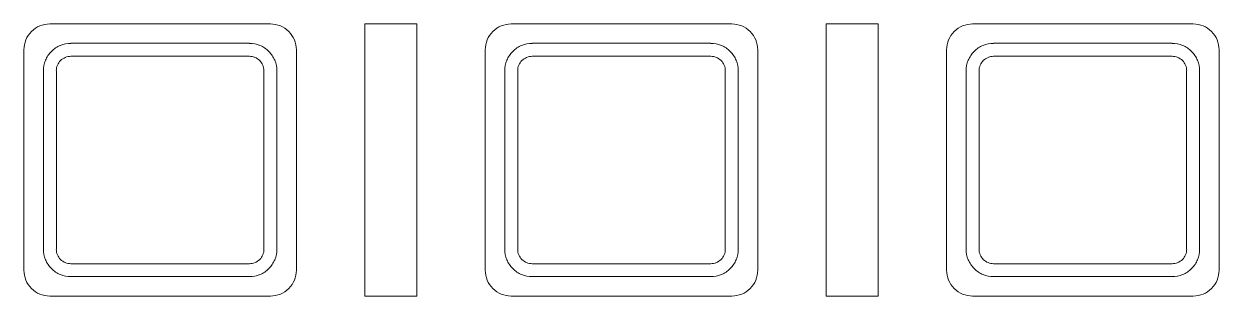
# Model space of a CAD drawing. Header units: millimetres. Extents: x -2196 to -762, y -68 to 126.
# Drawn here: x -883.59 to -837.53, y 88.79 to 99.29 of the extents above; entities that cross this region are included whole.
import ezdxf

# ---------------------------------------------------------------- set-up
doc = ezdxf.new("R2010")
doc.units = ezdxf.units.MM
doc.header["$MEASUREMENT"] = 0
doc.layers.add('Buttons', color=7, linetype='Continuous')
doc.layers.add('Engrave', color=7, linetype='Continuous', plot=False)

msp = doc.modelspace()

# ---------------------------------------------------------------- linework, layer by layer
at = {"layer": 'Buttons', "color": 250, "lineweight": 9}
for points in [[(-870.4526, 88.7945), (-868.4526, 88.7945), (-868.4526, 99.2945), (-870.4526, 99.2945), (-870.4526, 88.7945)], [(-852.6726, 88.7945), (-850.6726, 88.7945), (-850.6726, 99.2945), (-852.6726, 99.2945), (-852.6726, 88.7945)]]:
    msp.add_lwpolyline(points, close=True, dxfattribs=at)
for points in [[(-874.0926, 88.7945), (-874.0926, 88.7945), (-882.5926, 88.7945), (-882.5926, 88.7945), (-882.5926, 88.7945), (-882.8576, 88.7943), (-883.1119, 88.8994), (-883.2994, 89.0867), (-883.2994, 89.0867), (-883.487, 89.274), (-883.5924, 89.5294), (-883.5926, 89.7945), (-883.5926, 89.7945), (-883.5926, 89.7945), (-883.5926, 98.2945), (-883.5926, 98.2945), (-883.5926, 98.2945), (-883.5927, 98.5595), (-883.4876, 98.8138), (-883.3003, 99.0013), (-883.3003, 99.0013), (-883.113, 99.1889), (-882.8576, 99.2943), (-882.5926, 99.2945), (-882.5926, 99.2945), (-882.5926, 99.2945), (-874.0926, 99.2945), (-874.0926, 99.2945), (-874.0926, 99.2945), (-873.8275, 99.2946), (-873.5733, 99.1895), (-873.3857, 99.0022), (-873.3857, 99.0022), (-873.1982, 98.8149), (-873.0927, 98.5595), (-873.0926, 98.2945), (-873.0926, 98.2945), (-873.0926, 98.2945), (-873.0926, 89.7945), (-873.0926, 89.7945), (-873.0926, 89.7945), (-873.0924, 89.5294), (-873.1975, 89.2752), (-873.3848, 89.0876), (-873.3848, 89.0876), (-873.5721, 88.9001), (-873.8275, 88.7946), (-874.0926, 88.7945)], [(-856.3126, 88.7945), (-856.3126, 88.7945), (-864.8126, 88.7945), (-864.8126, 88.7945), (-864.8126, 88.7945), (-865.0776, 88.7943), (-865.3319, 88.8994), (-865.5194, 89.0867), (-865.5194, 89.0867), (-865.707, 89.274), (-865.8124, 89.5294), (-865.8126, 89.7945), (-865.8126, 89.7945), (-865.8126, 89.7945), (-865.8126, 98.2945), (-865.8126, 98.2945), (-865.8126, 98.2945), (-865.8127, 98.5595), (-865.7076, 98.8138), (-865.5203, 99.0013), (-865.5203, 99.0013), (-865.333, 99.1889), (-865.0776, 99.2943), (-864.8126, 99.2945), (-864.8126, 99.2945), (-864.8126, 99.2945), (-856.3126, 99.2945), (-856.3126, 99.2945), (-856.3126, 99.2945), (-856.0475, 99.2946), (-855.7933, 99.1895), (-855.6057, 99.0022), (-855.6057, 99.0022), (-855.4182, 98.8149), (-855.3127, 98.5595), (-855.3126, 98.2945), (-855.3126, 98.2945), (-855.3126, 98.2945), (-855.3126, 89.7945), (-855.3126, 89.7945), (-855.3126, 89.7945), (-855.3124, 89.5294), (-855.4175, 89.2752), (-855.6048, 89.0876), (-855.6048, 89.0876), (-855.7921, 88.9001), (-856.0475, 88.7946), (-856.3126, 88.7945)], [(-838.5326, 88.7945), (-838.5326, 88.7945), (-847.0326, 88.7945), (-847.0326, 88.7945), (-847.0326, 88.7945), (-847.2976, 88.7943), (-847.5519, 88.8994), (-847.7394, 89.0867), (-847.7394, 89.0867), (-847.927, 89.274), (-848.0324, 89.5294), (-848.0326, 89.7945), (-848.0326, 89.7945), (-848.0326, 89.7945), (-848.0326, 98.2945), (-848.0326, 98.2945), (-848.0326, 98.2945), (-848.0327, 98.5595), (-847.9276, 98.8138), (-847.7403, 99.0013), (-847.7403, 99.0013), (-847.553, 99.1889), (-847.2976, 99.2943), (-847.0326, 99.2945), (-847.0326, 99.2945), (-847.0326, 99.2945), (-838.5326, 99.2945), (-838.5326, 99.2945), (-838.5326, 99.2945), (-838.2675, 99.2946), (-838.0133, 99.1895), (-837.8257, 99.0022), (-837.8257, 99.0022), (-837.6382, 98.8149), (-837.5327, 98.5595), (-837.5326, 98.2945), (-837.5326, 98.2945), (-837.5326, 98.2945), (-837.5326, 89.7945), (-837.5326, 89.7945), (-837.5326, 89.7945), (-837.5324, 89.5294), (-837.6375, 89.2752), (-837.8248, 89.0876), (-837.8248, 89.0876), (-838.0121, 88.9001), (-838.2675, 88.7946), (-838.5326, 88.7945)]]:
    msp.add_open_spline(points, degree=3, knots=[0, 0, 0, 0, 0.0769231, 0.0769231, 0.0769231, 0.0769231, 0.1538462, 0.1538462, 0.1538462, 0.1538462, 0.2307692, 0.2307692, 0.2307692, 0.2307692, 0.3076923, 0.3076923, 0.3076923, 0.3076923, 0.3846154, 0.3846154, 0.3846154, 0.3846154, 0.4615385, 0.4615385, 0.4615385, 0.4615385, 0.5384615, 0.5384615, 0.5384615, 0.5384615, 0.6153846, 0.6153846, 0.6153846, 0.6153846, 0.6923077, 0.6923077, 0.6923077, 0.6923077, 0.7692308, 0.7692308, 0.7692308, 0.7692308, 0.8461538, 0.8461538, 0.8461538, 0.8461538, 1, 1, 1, 1], dxfattribs=at)
at = {"layer": 'Engrave', "color": 240, "lineweight": 9}
for points in [[(-874.9023, 89.5446), (-874.9023, 89.5446), (-881.783, 89.5446), (-881.783, 89.5446), (-881.783, 89.5446), (-881.783, 89.5446), (-881.783, 89.5456), (-881.783, 89.5456), (-881.783, 89.5456), (-881.9233, 89.5455), (-882.0608, 89.5731), (-882.1873, 89.6254), (-882.1873, 89.6254), (-882.315, 89.6781), (-882.4322, 89.7556), (-882.531, 89.8543), (-882.531, 89.8543), (-882.6309, 89.954), (-882.7086, 90.0713), (-882.7612, 90.1981), (-882.7612, 90.1981), (-882.7612, 90.1981), (-882.7612, 90.1991), (-882.7612, 90.1991), (-882.7612, 90.1991), (-882.8136, 90.3258), (-882.8414, 90.4635), (-882.8415, 90.6041), (-882.8415, 90.6041), (-882.8415, 90.6041), (-882.8425, 90.6041), (-882.8425, 90.6041), (-882.8425, 90.6041), (-882.8425, 90.6041), (-882.8425, 97.4848), (-882.8425, 97.4848), (-882.8425, 97.4848), (-882.8425, 97.4848), (-882.8415, 97.4848), (-882.8415, 97.4848), (-882.8415, 97.4848), (-882.8416, 97.6252), (-882.8139, 97.7626), (-882.7616, 97.8892), (-882.7616, 97.8892), (-882.7089, 98.0169), (-882.6314, 98.1341), (-882.5327, 98.2329), (-882.5327, 98.2329), (-882.433, 98.3328), (-882.3157, 98.4105), (-882.1889, 98.4631), (-882.1889, 98.4631), (-882.1889, 98.4631), (-882.1879, 98.4631), (-882.1879, 98.4631), (-882.1879, 98.4631), (-882.0613, 98.5154), (-881.9235, 98.5433), (-881.783, 98.5434), (-881.783, 98.5434), (-881.783, 98.5434), (-881.783, 98.5444), (-881.783, 98.5444), (-881.783, 98.5444), (-881.783, 98.5444), (-874.9023, 98.5444), (-874.9023, 98.5444), (-874.9023, 98.5444), (-874.9023, 98.5444), (-874.9023, 98.5434), (-874.9023, 98.5434), (-874.9023, 98.5434), (-874.7618, 98.5435), (-874.6244, 98.5158), (-874.4978, 98.4635), (-874.4978, 98.4635), (-874.4978, 98.4635), (-874.4968, 98.4635), (-874.4968, 98.4635), (-874.4968, 98.4635), (-874.3703, 98.4111), (-874.2533, 98.3336), (-874.1541, 98.2345), (-874.1541, 98.2345), (-874.1541, 98.2345), (-874.1531, 98.2345), (-874.1531, 98.2345), (-874.1531, 98.2345), (-874.0549, 98.1363), (-873.9773, 98.0186), (-873.924, 97.8897), (-873.924, 97.8897), (-873.8716, 97.7631), (-873.8438, 97.6254), (-873.8437, 97.4848), (-873.8437, 97.4848), (-873.8437, 97.4848), (-873.8427, 97.4848), (-873.8427, 97.4848), (-873.8427, 97.4848), (-873.8427, 97.4848), (-873.8427, 90.6041), (-873.8427, 90.6041), (-873.8427, 90.6041), (-873.8427, 90.6041), (-873.8437, 90.6041), (-873.8437, 90.6041), (-873.8437, 90.6041), (-873.8436, 90.4638), (-873.8712, 90.3263), (-873.9235, 90.1998), (-873.9235, 90.1998), (-873.9763, 90.072), (-874.0538, 89.9549), (-874.1524, 89.856), (-874.1524, 89.856), (-874.1524, 89.856), (-874.1524, 89.855), (-874.1524, 89.855), (-874.1524, 89.855), (-874.2505, 89.7569), (-874.3683, 89.6793), (-874.4973, 89.6259), (-874.4973, 89.6259), (-874.6239, 89.5735), (-874.7618, 89.5457), (-874.9023, 89.5456), (-874.9023, 89.5456), (-874.9023, 89.5456), (-874.9023, 89.5446), (-874.9023, 89.5446)], [(-857.1223, 89.5446), (-857.1223, 89.5446), (-864.003, 89.5446), (-864.003, 89.5446), (-864.003, 89.5446), (-864.003, 89.5446), (-864.003, 89.5456), (-864.003, 89.5456), (-864.003, 89.5456), (-864.1433, 89.5455), (-864.2808, 89.5731), (-864.4073, 89.6254), (-864.4073, 89.6254), (-864.535, 89.6781), (-864.6522, 89.7556), (-864.751, 89.8543), (-864.751, 89.8543), (-864.8509, 89.954), (-864.9286, 90.0713), (-864.9812, 90.1981), (-864.9812, 90.1981), (-864.9812, 90.1981), (-864.9812, 90.1991), (-864.9812, 90.1991), (-864.9812, 90.1991), (-865.0336, 90.3258), (-865.0614, 90.4635), (-865.0615, 90.6041), (-865.0615, 90.6041), (-865.0615, 90.6041), (-865.0625, 90.6041), (-865.0625, 90.6041), (-865.0625, 90.6041), (-865.0625, 90.6041), (-865.0625, 97.4848), (-865.0625, 97.4848), (-865.0625, 97.4848), (-865.0625, 97.4848), (-865.0615, 97.4848), (-865.0615, 97.4848), (-865.0615, 97.4848), (-865.0616, 97.6252), (-865.0339, 97.7626), (-864.9816, 97.8892), (-864.9816, 97.8892), (-864.9289, 98.0169), (-864.8514, 98.1341), (-864.7527, 98.2329), (-864.7527, 98.2329), (-864.653, 98.3328), (-864.5357, 98.4105), (-864.4089, 98.4631), (-864.4089, 98.4631), (-864.4089, 98.4631), (-864.4079, 98.4631), (-864.4079, 98.4631), (-864.4079, 98.4631), (-864.2813, 98.5154), (-864.1435, 98.5433), (-864.003, 98.5434), (-864.003, 98.5434), (-864.003, 98.5434), (-864.003, 98.5444), (-864.003, 98.5444), (-864.003, 98.5444), (-864.003, 98.5444), (-857.1223, 98.5444), (-857.1223, 98.5444), (-857.1223, 98.5444), (-857.1223, 98.5444), (-857.1223, 98.5434), (-857.1223, 98.5434), (-857.1223, 98.5434), (-856.9818, 98.5435), (-856.8444, 98.5158), (-856.7178, 98.4635), (-856.7178, 98.4635), (-856.7178, 98.4635), (-856.7168, 98.4635), (-856.7168, 98.4635), (-856.7168, 98.4635), (-856.5903, 98.4111), (-856.4733, 98.3336), (-856.3741, 98.2345), (-856.3741, 98.2345), (-856.3741, 98.2345), (-856.3731, 98.2345), (-856.3731, 98.2345), (-856.3731, 98.2345), (-856.2749, 98.1363), (-856.1973, 98.0186), (-856.144, 97.8897), (-856.144, 97.8897), (-856.0916, 97.7631), (-856.0638, 97.6254), (-856.0637, 97.4848), (-856.0637, 97.4848), (-856.0637, 97.4848), (-856.0627, 97.4848), (-856.0627, 97.4848), (-856.0627, 97.4848), (-856.0627, 97.4848), (-856.0627, 90.6041), (-856.0627, 90.6041), (-856.0627, 90.6041), (-856.0627, 90.6041), (-856.0637, 90.6041), (-856.0637, 90.6041), (-856.0637, 90.6041), (-856.0636, 90.4638), (-856.0912, 90.3263), (-856.1435, 90.1998), (-856.1435, 90.1998), (-856.1963, 90.072), (-856.2738, 89.9549), (-856.3724, 89.856), (-856.3724, 89.856), (-856.3724, 89.856), (-856.3724, 89.855), (-856.3724, 89.855), (-856.3724, 89.855), (-856.4705, 89.7569), (-856.5883, 89.6793), (-856.7173, 89.6259), (-856.7173, 89.6259), (-856.8439, 89.5735), (-856.9818, 89.5457), (-857.1223, 89.5456), (-857.1223, 89.5456), (-857.1223, 89.5456), (-857.1223, 89.5446), (-857.1223, 89.5446)], [(-839.3423, 89.5446), (-839.3423, 89.5446), (-846.223, 89.5446), (-846.223, 89.5446), (-846.223, 89.5446), (-846.223, 89.5446), (-846.223, 89.5456), (-846.223, 89.5456), (-846.223, 89.5456), (-846.3633, 89.5455), (-846.5008, 89.5731), (-846.6273, 89.6254), (-846.6273, 89.6254), (-846.755, 89.6781), (-846.8722, 89.7556), (-846.971, 89.8543), (-846.971, 89.8543), (-847.0709, 89.954), (-847.1486, 90.0713), (-847.2012, 90.1981), (-847.2012, 90.1981), (-847.2012, 90.1981), (-847.2012, 90.1991), (-847.2012, 90.1991), (-847.2012, 90.1991), (-847.2536, 90.3258), (-847.2814, 90.4635), (-847.2815, 90.6041), (-847.2815, 90.6041), (-847.2815, 90.6041), (-847.2825, 90.6041), (-847.2825, 90.6041), (-847.2825, 90.6041), (-847.2825, 90.6041), (-847.2825, 97.4848), (-847.2825, 97.4848), (-847.2825, 97.4848), (-847.2825, 97.4848), (-847.2815, 97.4848), (-847.2815, 97.4848), (-847.2815, 97.4848), (-847.2816, 97.6252), (-847.2539, 97.7626), (-847.2016, 97.8892), (-847.2016, 97.8892), (-847.1489, 98.0169), (-847.0714, 98.1341), (-846.9727, 98.2329), (-846.9727, 98.2329), (-846.873, 98.3328), (-846.7557, 98.4105), (-846.6289, 98.4631), (-846.6289, 98.4631), (-846.6289, 98.4631), (-846.6279, 98.4631), (-846.6279, 98.4631), (-846.6279, 98.4631), (-846.5013, 98.5154), (-846.3635, 98.5433), (-846.223, 98.5434), (-846.223, 98.5434), (-846.223, 98.5434), (-846.223, 98.5444), (-846.223, 98.5444), (-846.223, 98.5444), (-846.223, 98.5444), (-839.3423, 98.5444), (-839.3423, 98.5444), (-839.3423, 98.5444), (-839.3423, 98.5444), (-839.3423, 98.5434), (-839.3423, 98.5434), (-839.3423, 98.5434), (-839.2018, 98.5435), (-839.0644, 98.5158), (-838.9378, 98.4635), (-838.9378, 98.4635), (-838.9378, 98.4635), (-838.9368, 98.4635), (-838.9368, 98.4635), (-838.9368, 98.4635), (-838.8103, 98.4111), (-838.6933, 98.3336), (-838.5941, 98.2345), (-838.5941, 98.2345), (-838.5941, 98.2345), (-838.5931, 98.2345), (-838.5931, 98.2345), (-838.5931, 98.2345), (-838.4949, 98.1363), (-838.4173, 98.0186), (-838.364, 97.8897), (-838.364, 97.8897), (-838.3116, 97.7631), (-838.2838, 97.6254), (-838.2837, 97.4848), (-838.2837, 97.4848), (-838.2837, 97.4848), (-838.2827, 97.4848), (-838.2827, 97.4848), (-838.2827, 97.4848), (-838.2827, 97.4848), (-838.2827, 90.6041), (-838.2827, 90.6041), (-838.2827, 90.6041), (-838.2827, 90.6041), (-838.2837, 90.6041), (-838.2837, 90.6041), (-838.2837, 90.6041), (-838.2836, 90.4638), (-838.3112, 90.3263), (-838.3635, 90.1998), (-838.3635, 90.1998), (-838.4163, 90.072), (-838.4938, 89.9549), (-838.5924, 89.856), (-838.5924, 89.856), (-838.5924, 89.856), (-838.5924, 89.855), (-838.5924, 89.855), (-838.5924, 89.855), (-838.6905, 89.7569), (-838.8083, 89.6793), (-838.9373, 89.6259), (-838.9373, 89.6259), (-839.0639, 89.5735), (-839.2018, 89.5457), (-839.3423, 89.5456), (-839.3423, 89.5456), (-839.3423, 89.5456), (-839.3423, 89.5446), (-839.3423, 89.5446)], [(-881.783, 90.0436), (-881.783, 90.0436), (-881.783, 90.0446), (-881.783, 90.0446), (-881.783, 90.0446), (-881.783, 90.0446), (-874.9023, 90.0446), (-874.9023, 90.0446), (-874.9023, 90.0446), (-874.9023, 90.0446), (-874.9023, 90.0436), (-874.9023, 90.0436), (-874.9023, 90.0436), (-874.8284, 90.0436), (-874.7549, 90.0587), (-874.6867, 90.0869), (-874.6867, 90.0869), (-874.6211, 90.114), (-874.5593, 90.1553), (-874.506, 90.2086), (-874.506, 90.2086), (-874.506, 90.2086), (-874.5055, 90.2081), (-874.5055, 90.2081), (-874.5055, 90.2081), (-874.4529, 90.2609), (-874.412, 90.3226), (-874.3845, 90.3892), (-874.3845, 90.3892), (-874.3565, 90.457), (-874.3417, 90.5302), (-874.3417, 90.6041), (-874.3417, 90.6041), (-874.3417, 90.6041), (-874.3427, 90.6041), (-874.3427, 90.6041), (-874.3427, 90.6041), (-874.3427, 90.6041), (-874.3427, 97.4848), (-874.3427, 97.4848), (-874.3427, 97.4848), (-874.3427, 97.4848), (-874.3417, 97.4848), (-874.3417, 97.4848), (-874.3417, 97.4848), (-874.3417, 97.5587), (-874.3568, 97.6321), (-874.385, 97.7003), (-874.385, 97.7003), (-874.4121, 97.7659), (-874.4534, 97.8276), (-874.5067, 97.8809), (-874.5067, 97.8809), (-874.5067, 97.8809), (-874.5062, 97.8814), (-874.5062, 97.8814), (-874.5062, 97.8814), (-874.5585, 97.9335), (-874.6206, 97.9745), (-874.6882, 98.0025), (-874.6882, 98.0025), (-874.6882, 98.0025), (-874.6881, 98.0028), (-874.6881, 98.0028), (-874.6881, 98.0028), (-874.7557, 98.0305), (-874.8286, 98.0454), (-874.9023, 98.0454), (-874.9023, 98.0454), (-874.9023, 98.0454), (-874.9023, 98.0444), (-874.9023, 98.0444), (-874.9023, 98.0444), (-874.9023, 98.0444), (-881.783, 98.0444), (-881.783, 98.0444), (-881.783, 98.0444), (-881.783, 98.0444), (-881.783, 98.0454), (-881.783, 98.0454), (-881.783, 98.0454), (-881.8565, 98.0454), (-881.9297, 98.0303), (-881.9976, 98.0024), (-881.9976, 98.0024), (-881.9976, 98.0024), (-881.9975, 98.0021), (-881.9975, 98.0021), (-881.9975, 98.0021), (-882.0652, 97.974), (-882.1274, 97.9331), (-882.1791, 97.8813), (-882.1791, 97.8813), (-882.2318, 97.8285), (-882.2731, 97.7665), (-882.3006, 97.6998), (-882.3006, 97.6998), (-882.3286, 97.6319), (-882.3435, 97.5587), (-882.3435, 97.4848), (-882.3435, 97.4848), (-882.3435, 97.4848), (-882.3425, 97.4848), (-882.3425, 97.4848), (-882.3425, 97.4848), (-882.3425, 97.4848), (-882.3425, 90.6041), (-882.3425, 90.6041), (-882.3425, 90.6041), (-882.3425, 90.6041), (-882.3435, 90.6041), (-882.3435, 90.6041), (-882.3435, 90.6041), (-882.3435, 90.5305), (-882.3284, 90.4573), (-882.3005, 90.3894), (-882.3005, 90.3894), (-882.3005, 90.3894), (-882.3002, 90.3895), (-882.3002, 90.3895), (-882.3002, 90.3895), (-882.2721, 90.3218), (-882.2312, 90.2596), (-882.1794, 90.2079), (-882.1794, 90.2079), (-882.1265, 90.1551), (-882.0646, 90.1139), (-881.9979, 90.0864), (-881.9979, 90.0864), (-881.9301, 90.0584), (-881.8569, 90.0436), (-881.783, 90.0436)], [(-864.003, 90.0436), (-864.003, 90.0436), (-864.003, 90.0446), (-864.003, 90.0446), (-864.003, 90.0446), (-864.003, 90.0446), (-857.1223, 90.0446), (-857.1223, 90.0446), (-857.1223, 90.0446), (-857.1223, 90.0446), (-857.1223, 90.0436), (-857.1223, 90.0436), (-857.1223, 90.0436), (-857.0484, 90.0436), (-856.9749, 90.0587), (-856.9067, 90.0869), (-856.9067, 90.0869), (-856.8411, 90.114), (-856.7793, 90.1553), (-856.726, 90.2086), (-856.726, 90.2086), (-856.726, 90.2086), (-856.7255, 90.2081), (-856.7255, 90.2081), (-856.7255, 90.2081), (-856.6729, 90.2609), (-856.632, 90.3226), (-856.6045, 90.3892), (-856.6045, 90.3892), (-856.5765, 90.457), (-856.5617, 90.5302), (-856.5617, 90.6041), (-856.5617, 90.6041), (-856.5617, 90.6041), (-856.5627, 90.6041), (-856.5627, 90.6041), (-856.5627, 90.6041), (-856.5627, 90.6041), (-856.5627, 97.4848), (-856.5627, 97.4848), (-856.5627, 97.4848), (-856.5627, 97.4848), (-856.5617, 97.4848), (-856.5617, 97.4848), (-856.5617, 97.4848), (-856.5617, 97.5587), (-856.5768, 97.6321), (-856.605, 97.7003), (-856.605, 97.7003), (-856.6321, 97.7659), (-856.6734, 97.8276), (-856.7267, 97.8809), (-856.7267, 97.8809), (-856.7267, 97.8809), (-856.7262, 97.8814), (-856.7262, 97.8814), (-856.7262, 97.8814), (-856.7785, 97.9335), (-856.8406, 97.9745), (-856.9082, 98.0025), (-856.9082, 98.0025), (-856.9082, 98.0025), (-856.9081, 98.0028), (-856.9081, 98.0028), (-856.9081, 98.0028), (-856.9757, 98.0305), (-857.0486, 98.0454), (-857.1223, 98.0454), (-857.1223, 98.0454), (-857.1223, 98.0454), (-857.1223, 98.0444), (-857.1223, 98.0444), (-857.1223, 98.0444), (-857.1223, 98.0444), (-864.003, 98.0444), (-864.003, 98.0444), (-864.003, 98.0444), (-864.003, 98.0444), (-864.003, 98.0454), (-864.003, 98.0454), (-864.003, 98.0454), (-864.0765, 98.0454), (-864.1497, 98.0303), (-864.2176, 98.0024), (-864.2176, 98.0024), (-864.2176, 98.0024), (-864.2175, 98.0021), (-864.2175, 98.0021), (-864.2175, 98.0021), (-864.2852, 97.974), (-864.3474, 97.9331), (-864.3991, 97.8813), (-864.3991, 97.8813), (-864.4518, 97.8285), (-864.4931, 97.7665), (-864.5206, 97.6998), (-864.5206, 97.6998), (-864.5486, 97.6319), (-864.5635, 97.5587), (-864.5635, 97.4848), (-864.5635, 97.4848), (-864.5635, 97.4848), (-864.5625, 97.4848), (-864.5625, 97.4848), (-864.5625, 97.4848), (-864.5625, 97.4848), (-864.5625, 90.6041), (-864.5625, 90.6041), (-864.5625, 90.6041), (-864.5625, 90.6041), (-864.5635, 90.6041), (-864.5635, 90.6041), (-864.5635, 90.6041), (-864.5635, 90.5305), (-864.5484, 90.4573), (-864.5205, 90.3894), (-864.5205, 90.3894), (-864.5205, 90.3894), (-864.5202, 90.3895), (-864.5202, 90.3895), (-864.5202, 90.3895), (-864.4921, 90.3218), (-864.4512, 90.2596), (-864.3994, 90.2079), (-864.3994, 90.2079), (-864.3465, 90.1551), (-864.2846, 90.1139), (-864.2179, 90.0864), (-864.2179, 90.0864), (-864.1501, 90.0584), (-864.0769, 90.0436), (-864.003, 90.0436)], [(-846.223, 90.0436), (-846.223, 90.0436), (-846.223, 90.0446), (-846.223, 90.0446), (-846.223, 90.0446), (-846.223, 90.0446), (-839.3423, 90.0446), (-839.3423, 90.0446), (-839.3423, 90.0446), (-839.3423, 90.0446), (-839.3423, 90.0436), (-839.3423, 90.0436), (-839.3423, 90.0436), (-839.2684, 90.0436), (-839.1949, 90.0587), (-839.1267, 90.0869), (-839.1267, 90.0869), (-839.0611, 90.114), (-838.9993, 90.1553), (-838.946, 90.2086), (-838.946, 90.2086), (-838.946, 90.2086), (-838.9455, 90.2081), (-838.9455, 90.2081), (-838.9455, 90.2081), (-838.8929, 90.2609), (-838.852, 90.3226), (-838.8245, 90.3892), (-838.8245, 90.3892), (-838.7965, 90.457), (-838.7817, 90.5302), (-838.7817, 90.6041), (-838.7817, 90.6041), (-838.7817, 90.6041), (-838.7827, 90.6041), (-838.7827, 90.6041), (-838.7827, 90.6041), (-838.7827, 90.6041), (-838.7827, 97.4848), (-838.7827, 97.4848), (-838.7827, 97.4848), (-838.7827, 97.4848), (-838.7817, 97.4848), (-838.7817, 97.4848), (-838.7817, 97.4848), (-838.7817, 97.5587), (-838.7968, 97.6321), (-838.825, 97.7003), (-838.825, 97.7003), (-838.8521, 97.7659), (-838.8934, 97.8276), (-838.9467, 97.8809), (-838.9467, 97.8809), (-838.9467, 97.8809), (-838.9462, 97.8814), (-838.9462, 97.8814), (-838.9462, 97.8814), (-838.9985, 97.9335), (-839.0606, 97.9745), (-839.1282, 98.0025), (-839.1282, 98.0025), (-839.1282, 98.0025), (-839.1281, 98.0028), (-839.1281, 98.0028), (-839.1281, 98.0028), (-839.1957, 98.0305), (-839.2686, 98.0454), (-839.3423, 98.0454), (-839.3423, 98.0454), (-839.3423, 98.0454), (-839.3423, 98.0444), (-839.3423, 98.0444), (-839.3423, 98.0444), (-839.3423, 98.0444), (-846.223, 98.0444), (-846.223, 98.0444), (-846.223, 98.0444), (-846.223, 98.0444), (-846.223, 98.0454), (-846.223, 98.0454), (-846.223, 98.0454), (-846.2965, 98.0454), (-846.3697, 98.0303), (-846.4376, 98.0024), (-846.4376, 98.0024), (-846.4376, 98.0024), (-846.4375, 98.0021), (-846.4375, 98.0021), (-846.4375, 98.0021), (-846.5052, 97.974), (-846.5674, 97.9331), (-846.6191, 97.8813), (-846.6191, 97.8813), (-846.6718, 97.8285), (-846.7131, 97.7665), (-846.7406, 97.6998), (-846.7406, 97.6998), (-846.7686, 97.6319), (-846.7835, 97.5587), (-846.7835, 97.4848), (-846.7835, 97.4848), (-846.7835, 97.4848), (-846.7825, 97.4848), (-846.7825, 97.4848), (-846.7825, 97.4848), (-846.7825, 97.4848), (-846.7825, 90.6041), (-846.7825, 90.6041), (-846.7825, 90.6041), (-846.7825, 90.6041), (-846.7835, 90.6041), (-846.7835, 90.6041), (-846.7835, 90.6041), (-846.7835, 90.5305), (-846.7684, 90.4573), (-846.7405, 90.3894), (-846.7405, 90.3894), (-846.7405, 90.3894), (-846.7402, 90.3895), (-846.7402, 90.3895), (-846.7402, 90.3895), (-846.7121, 90.3218), (-846.6712, 90.2596), (-846.6194, 90.2079), (-846.6194, 90.2079), (-846.5665, 90.1551), (-846.5046, 90.1139), (-846.4379, 90.0864), (-846.4379, 90.0864), (-846.3701, 90.0584), (-846.2969, 90.0436), (-846.223, 90.0436)]]:
    msp.add_open_spline(points, degree=3, knots=[0, 0, 0, 0, 0.0294118, 0.0294118, 0.0294118, 0.0294118, 0.0588235, 0.0588235, 0.0588235, 0.0588235, 0.0882353, 0.0882353, 0.0882353, 0.0882353, 0.1176471, 0.1176471, 0.1176471, 0.1176471, 0.1470588, 0.1470588, 0.1470588, 0.1470588, 0.1764706, 0.1764706, 0.1764706, 0.1764706, 0.2058824, 0.2058824, 0.2058824, 0.2058824, 0.2352941, 0.2352941, 0.2352941, 0.2352941, 0.2647059, 0.2647059, 0.2647059, 0.2647059, 0.2941176, 0.2941176, 0.2941176, 0.2941176, 0.3235294, 0.3235294, 0.3235294, 0.3235294, 0.3529412, 0.3529412, 0.3529412, 0.3529412, 0.3823529, 0.3823529, 0.3823529, 0.3823529, 0.4117647, 0.4117647, 0.4117647, 0.4117647, 0.4411765, 0.4411765, 0.4411765, 0.4411765, 0.4705882, 0.4705882, 0.4705882, 0.4705882, 0.5, 0.5, 0.5, 0.5, 0.5294118, 0.5294118, 0.5294118, 0.5294118, 0.5588235, 0.5588235, 0.5588235, 0.5588235, 0.5882353, 0.5882353, 0.5882353, 0.5882353, 0.6176471, 0.6176471, 0.6176471, 0.6176471, 0.6470588, 0.6470588, 0.6470588, 0.6470588, 0.6764706, 0.6764706, 0.6764706, 0.6764706, 0.7058824, 0.7058824, 0.7058824, 0.7058824, 0.7352941, 0.7352941, 0.7352941, 0.7352941, 0.7647059, 0.7647059, 0.7647059, 0.7647059, 0.7941176, 0.7941176, 0.7941176, 0.7941176, 0.8235294, 0.8235294, 0.8235294, 0.8235294, 0.8529412, 0.8529412, 0.8529412, 0.8529412, 0.8823529, 0.8823529, 0.8823529, 0.8823529, 0.9117647, 0.9117647, 0.9117647, 0.9117647, 0.9411765, 0.9411765, 0.9411765, 0.9411765, 1, 1, 1, 1], dxfattribs=at)

doc.saveas('drawing.dxf')
